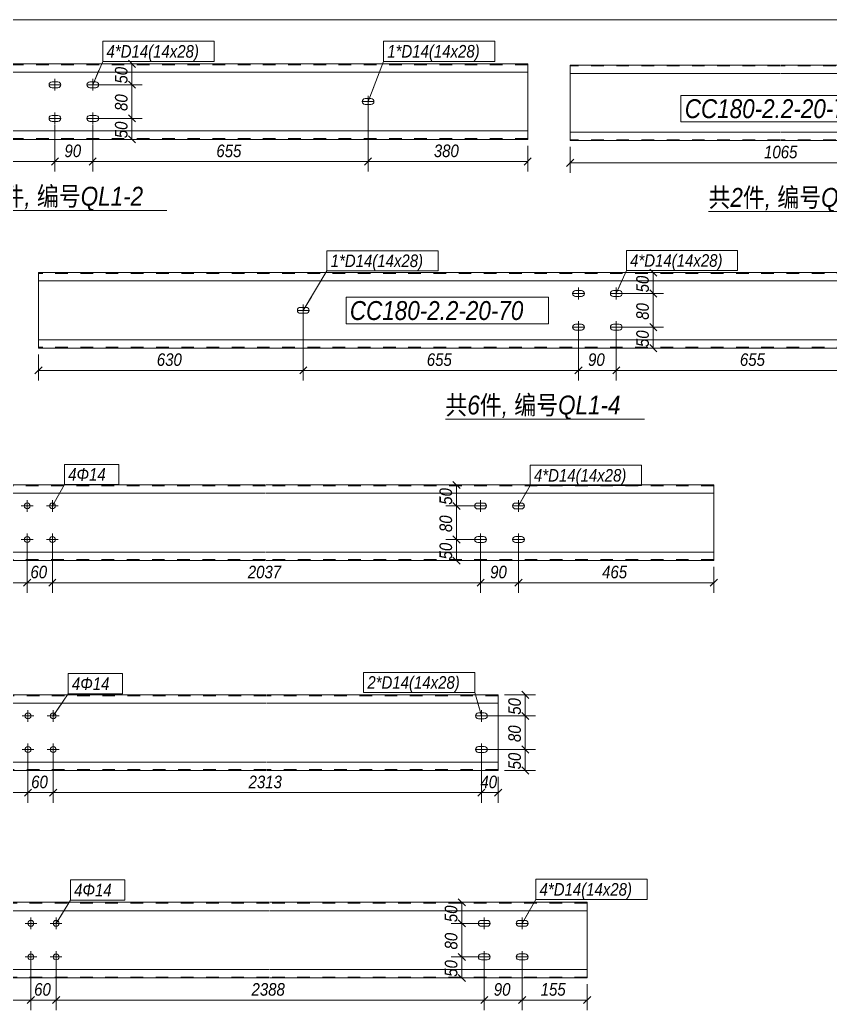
# Model space of a CAD drawing. Header units: millimetres. Extents: x 181 to 4047, y 165 to 2266.
# Drawn here: x 1268.7 to 1397.3, y 783.1 to 940.3 of the extents above; entities that cross this region are included whole.
import ezdxf

# ---------------------------------------------------------------- set-up
doc = ezdxf.new("R2010")
doc.units = ezdxf.units.MM
doc.linetypes.add('XKITLINE00', pattern=[0])
doc.linetypes.add('XKITLINE02', pattern=[4, 2, -2])
for name, color, linetype, lineweight in [('Bolt', 7, 'Continuous', 0), ('BoltMark', 3, 'Continuous', 0), ('DrawingSheet', 5, 'Continuous', 0), ('OtherObjectType', 1, 'Continuous', 0), ('Part', 2, 'Continuous', 0), ('PartMark', 3, 'Continuous', 0), ('Z-DIMENSIONS', 1, 'Continuous', 0)]:
    doc.layers.add(name, color=color, linetype=linetype, lineweight=lineweight)
doc.styles.add('Arial Italic', font='ariali.ttf')

msp = doc.modelspace()

# ---------------------------------------------------------------- linework, layer by layer
at = {"layer": 'Bolt', "color": 3, "linetype": 'XKITLINE00', "lineweight": 0}
for p, q in [((1273.64, 930.4), (1273.49, 930.3)), ((1273.82, 930.44), (1273.64, 930.4)), ((1274.75, 930.44), (1273.82, 930.44)), ((1274.29, 930.91), (1274.29, 929.04)), ((1274.93, 930.4), (1274.75, 930.44)), ((1275.08, 930.3), (1274.93, 930.4)), ((1279.64, 930.4), (1279.49, 930.3)), ((1279.82, 930.44), (1279.64, 930.4)), ((1280.75, 930.44), (1279.82, 930.44)), ((1280.29, 930.91), (1280.29, 929.04)), ((1280.93, 930.4), (1280.75, 930.44)), ((1281.08, 930.3), (1280.93, 930.4)), ((1273.39, 930.15), (1273.35, 929.97)), ((1273.35, 929.97), (1273.35, 929.97)), ((1273.35, 929.97), (1273.39, 929.79)), ((1275.22, 929.97), (1273.35, 929.97)), ((1273.49, 930.3), (1273.39, 930.15)), ((1273.39, 929.79), (1273.49, 929.64)), ((1273.49, 929.64), (1273.64, 929.54)), ((1273.64, 929.54), (1273.82, 929.51)), ((1273.82, 929.51), (1274.75, 929.51)), ((1274.75, 929.51), (1274.93, 929.54)), ((1274.93, 929.54), (1275.08, 929.64)), ((1275.18, 930.15), (1275.08, 930.3)), ((1275.08, 929.64), (1275.18, 929.79)), ((1275.22, 929.97), (1275.18, 930.15)), ((1275.18, 929.79), (1275.22, 929.97)), ((1275.22, 929.97), (1275.22, 929.97)), ((1279.39, 930.15), (1279.35, 929.97)), ((1279.35, 929.97), (1279.35, 929.97)), ((1279.35, 929.97), (1279.39, 929.79)), ((1281.22, 929.97), (1279.35, 929.97)), ((1279.49, 930.3), (1279.39, 930.15)), ((1279.39, 929.79), (1279.49, 929.64)), ((1279.49, 929.64), (1279.64, 929.54)), ((1279.64, 929.54), (1279.82, 929.51)), ((1279.82, 929.51), (1280.75, 929.51)), ((1280.75, 929.51), (1280.93, 929.54)), ((1280.93, 929.54), (1281.08, 929.64)), ((1281.18, 930.15), (1281.08, 930.3)), ((1281.08, 929.64), (1281.18, 929.79)), ((1281.22, 929.97), (1281.18, 930.15)), ((1281.18, 929.79), (1281.22, 929.97)), ((1281.22, 929.97), (1281.22, 929.97)), ((1323.05, 927.48), (1323.02, 927.31)), ((1323.02, 927.31), (1323.02, 927.31)), ((1323.02, 927.31), (1323.05, 927.13)), ((1324.89, 927.31), (1323.02, 927.31)), ((1323.16, 927.64), (1323.05, 927.48)), ((1323.31, 927.74), (1323.16, 927.64)), ((1323.49, 927.77), (1323.31, 927.74)), ((1324.42, 927.77), (1323.49, 927.77)), ((1323.95, 928.24), (1323.95, 926.37)), ((1324.6, 927.74), (1324.42, 927.77)), ((1324.75, 927.64), (1324.6, 927.74)), ((1324.85, 927.48), (1324.75, 927.64)), ((1324.89, 927.31), (1324.85, 927.48)), ((1324.85, 927.13), (1324.89, 927.31)), ((1324.89, 927.31), (1324.89, 927.31)), ((1323.05, 927.13), (1323.16, 926.98)), ((1323.16, 926.98), (1323.31, 926.87)), ((1323.31, 926.87), (1323.49, 926.84)), ((1323.49, 926.84), (1324.42, 926.84)), ((1324.42, 926.84), (1324.6, 926.87)), ((1324.6, 926.87), (1324.75, 926.98)), ((1324.75, 926.98), (1324.85, 927.13)), ((1273.39, 924.82), (1273.35, 924.64)), ((1273.35, 924.64), (1273.35, 924.64)), ((1273.35, 924.64), (1273.39, 924.46)), ((1275.22, 924.64), (1273.35, 924.64)), ((1273.49, 924.97), (1273.39, 924.82)), ((1273.39, 924.46), (1273.49, 924.31)), ((1273.64, 925.07), (1273.49, 924.97)), ((1273.49, 924.31), (1273.64, 924.21)), ((1273.82, 925.11), (1273.64, 925.07)), ((1273.64, 924.21), (1273.82, 924.17)), ((1274.75, 925.11), (1273.82, 925.11)), ((1273.82, 924.17), (1274.75, 924.17)), ((1274.29, 925.57), (1274.29, 923.71)), ((1274.93, 925.07), (1274.75, 925.11)), ((1274.75, 924.17), (1274.93, 924.21)), ((1275.08, 924.97), (1274.93, 925.07)), ((1274.93, 924.21), (1275.08, 924.31)), ((1275.18, 924.82), (1275.08, 924.97)), ((1275.08, 924.31), (1275.18, 924.46)), ((1275.22, 924.64), (1275.18, 924.82)), ((1275.18, 924.46), (1275.22, 924.64)), ((1275.22, 924.64), (1275.22, 924.64)), ((1279.39, 924.82), (1279.35, 924.64)), ((1279.35, 924.64), (1279.35, 924.64)), ((1279.35, 924.64), (1279.39, 924.46)), ((1281.22, 924.64), (1279.35, 924.64)), ((1279.49, 924.97), (1279.39, 924.82)), ((1279.39, 924.46), (1279.49, 924.31)), ((1279.64, 925.07), (1279.49, 924.97)), ((1279.49, 924.31), (1279.64, 924.21)), ((1279.82, 925.11), (1279.64, 925.07)), ((1279.64, 924.21), (1279.82, 924.17)), ((1280.75, 925.11), (1279.82, 925.11)), ((1279.82, 924.17), (1280.75, 924.17)), ((1280.29, 925.57), (1280.29, 923.71)), ((1280.93, 925.07), (1280.75, 925.11)), ((1280.75, 924.17), (1280.93, 924.21)), ((1281.08, 924.97), (1280.93, 925.07)), ((1280.93, 924.21), (1281.08, 924.31)), ((1281.18, 924.82), (1281.08, 924.97)), ((1281.08, 924.31), (1281.18, 924.46)), ((1281.22, 924.64), (1281.18, 924.82)), ((1281.18, 924.46), (1281.22, 924.64)), ((1281.22, 924.64), (1281.22, 924.64)), ((1357.34, 897.78), (1357.34, 895.91)), ((1363.34, 897.78), (1363.34, 895.91)), ((1356.44, 897.02), (1356.41, 896.84)), ((1356.41, 896.84), (1356.41, 896.84)), ((1356.41, 896.84), (1356.44, 896.66)), ((1358.27, 896.84), (1356.41, 896.84)), ((1356.54, 897.17), (1356.44, 897.02)), ((1356.44, 896.66), (1356.54, 896.51)), ((1356.7, 897.27), (1356.54, 897.17)), ((1356.54, 896.51), (1356.7, 896.41)), ((1356.87, 897.31), (1356.7, 897.27)), ((1356.7, 896.41), (1356.87, 896.38)), ((1357.81, 897.31), (1356.87, 897.31)), ((1356.87, 896.38), (1357.81, 896.38)), ((1357.99, 897.27), (1357.81, 897.31)), ((1357.81, 896.38), (1357.99, 896.41)), ((1358.14, 897.17), (1357.99, 897.27)), ((1357.99, 896.41), (1358.14, 896.51)), ((1358.24, 897.02), (1358.14, 897.17)), ((1358.14, 896.51), (1358.24, 896.66)), ((1358.27, 896.84), (1358.24, 897.02)), ((1358.24, 896.66), (1358.27, 896.84)), ((1358.27, 896.84), (1358.27, 896.84)), ((1362.44, 897.02), (1362.41, 896.84)), ((1362.41, 896.84), (1362.41, 896.84)), ((1362.41, 896.84), (1362.44, 896.66)), ((1364.27, 896.84), (1362.41, 896.84)), ((1362.54, 897.17), (1362.44, 897.02)), ((1362.44, 896.66), (1362.54, 896.51)), ((1362.7, 897.27), (1362.54, 897.17)), ((1362.54, 896.51), (1362.7, 896.41)), ((1362.87, 897.31), (1362.7, 897.27)), ((1362.7, 896.41), (1362.87, 896.38)), ((1363.81, 897.31), (1362.87, 897.31)), ((1362.87, 896.38), (1363.81, 896.38)), ((1363.99, 897.27), (1363.81, 897.31)), ((1363.81, 896.38), (1363.99, 896.41)), ((1364.14, 897.17), (1363.99, 897.27)), ((1363.99, 896.41), (1364.14, 896.51)), ((1364.24, 897.02), (1364.14, 897.17)), ((1364.14, 896.51), (1364.24, 896.66)), ((1364.27, 896.84), (1364.24, 897.02)), ((1364.24, 896.66), (1364.27, 896.84)), ((1364.27, 896.84), (1364.27, 896.84)), ((1312.78, 894.35), (1312.74, 894.18)), ((1312.88, 894.51), (1312.78, 894.35)), ((1313.03, 894.61), (1312.88, 894.51)), ((1313.21, 894.64), (1313.03, 894.61)), ((1314.14, 894.64), (1313.21, 894.64)), ((1313.67, 895.11), (1313.67, 893.24)), ((1314.32, 894.61), (1314.14, 894.64)), ((1314.47, 894.51), (1314.32, 894.61)), ((1314.57, 894.35), (1314.47, 894.51)), ((1314.61, 894.18), (1314.57, 894.35)), ((1312.74, 894.18), (1312.74, 894.18)), ((1312.74, 894.18), (1312.78, 894)), ((1314.61, 894.18), (1312.74, 894.18)), ((1312.78, 894), (1312.88, 893.85)), ((1312.88, 893.85), (1313.03, 893.74)), ((1313.03, 893.74), (1313.21, 893.71)), ((1313.21, 893.71), (1314.14, 893.71)), ((1314.14, 893.71), (1314.32, 893.74)), ((1314.32, 893.74), (1314.47, 893.85)), ((1314.47, 893.85), (1314.57, 894)), ((1314.57, 894), (1314.61, 894.18)), ((1314.61, 894.18), (1314.61, 894.18)), ((1356.44, 891.69), (1356.41, 891.51)), ((1356.41, 891.51), (1356.41, 891.51)), ((1356.41, 891.51), (1356.44, 891.33)), ((1358.27, 891.51), (1356.41, 891.51)), ((1356.54, 891.84), (1356.44, 891.69)), ((1356.44, 891.33), (1356.54, 891.18)), ((1356.7, 891.94), (1356.54, 891.84)), ((1356.54, 891.18), (1356.7, 891.08)), ((1356.87, 891.98), (1356.7, 891.94)), ((1356.7, 891.08), (1356.87, 891.04)), ((1357.81, 891.98), (1356.87, 891.98)), ((1357.34, 892.44), (1357.34, 890.58)), ((1357.99, 891.94), (1357.81, 891.98)), ((1357.81, 891.04), (1357.99, 891.08)), ((1358.14, 891.84), (1357.99, 891.94)), ((1357.99, 891.08), (1358.14, 891.18)), ((1358.24, 891.69), (1358.14, 891.84)), ((1358.14, 891.18), (1358.24, 891.33)), ((1358.27, 891.51), (1358.24, 891.69)), ((1358.24, 891.33), (1358.27, 891.51)), ((1358.27, 891.51), (1358.27, 891.51)), ((1362.44, 891.69), (1362.41, 891.51)), ((1362.41, 891.51), (1362.41, 891.51)), ((1362.41, 891.51), (1362.44, 891.33)), ((1364.27, 891.51), (1362.41, 891.51)), ((1362.54, 891.84), (1362.44, 891.69)), ((1362.44, 891.33), (1362.54, 891.18)), ((1362.7, 891.94), (1362.54, 891.84)), ((1362.54, 891.18), (1362.7, 891.08)), ((1362.87, 891.98), (1362.7, 891.94)), ((1362.7, 891.08), (1362.87, 891.04)), ((1363.81, 891.98), (1362.87, 891.98)), ((1363.34, 892.44), (1363.34, 890.58)), ((1363.99, 891.94), (1363.81, 891.98)), ((1363.81, 891.04), (1363.99, 891.08)), ((1364.14, 891.84), (1363.99, 891.94)), ((1363.99, 891.08), (1364.14, 891.18)), ((1364.24, 891.69), (1364.14, 891.84)), ((1364.14, 891.18), (1364.24, 891.33)), ((1364.27, 891.51), (1364.24, 891.69)), ((1364.24, 891.33), (1364.27, 891.51)), ((1364.27, 891.51), (1364.27, 891.51)), ((1356.87, 891.04), (1357.81, 891.04)), ((1362.87, 891.04), (1363.81, 891.04)), ((1268.95, 863.15), (1270.82, 863.15)), ((1269.89, 862.21), (1269.89, 864.08)), ((1272.95, 863.15), (1274.82, 863.15)), ((1273.89, 862.21), (1273.89, 864.08)), ((1340.91, 863.32), (1340.88, 863.15)), ((1340.88, 863.15), (1340.88, 863.15)), ((1340.88, 863.15), (1340.91, 862.97)), ((1340.88, 863.15), (1342.75, 863.15)), ((1341.02, 863.48), (1340.91, 863.32)), ((1340.91, 862.97), (1341.02, 862.82)), ((1341.17, 863.58), (1341.02, 863.48)), ((1341.02, 862.82), (1341.17, 862.71)), ((1341.35, 863.61), (1341.17, 863.58)), ((1342.28, 863.61), (1341.35, 863.61)), ((1341.81, 862.21), (1341.81, 864.08)), ((1342.46, 863.58), (1342.28, 863.61)), ((1342.61, 863.48), (1342.46, 863.58)), ((1342.46, 862.71), (1342.61, 862.82)), ((1342.71, 863.32), (1342.61, 863.48)), ((1342.61, 862.82), (1342.71, 862.97)), ((1342.75, 863.15), (1342.71, 863.32)), ((1342.71, 862.97), (1342.75, 863.15)), ((1342.75, 863.15), (1342.75, 863.15)), ((1346.91, 863.32), (1346.88, 863.15)), ((1346.88, 863.15), (1346.88, 863.15)), ((1346.88, 863.15), (1346.91, 862.97)), ((1346.88, 863.15), (1348.75, 863.15)), ((1347.02, 863.48), (1346.91, 863.32)), ((1346.91, 862.97), (1347.02, 862.82)), ((1347.17, 863.58), (1347.02, 863.48)), ((1347.02, 862.82), (1347.17, 862.71)), ((1347.35, 863.61), (1347.17, 863.58)), ((1348.28, 863.61), (1347.35, 863.61)), ((1347.81, 862.21), (1347.81, 864.08)), ((1348.46, 863.58), (1348.28, 863.61)), ((1348.61, 863.48), (1348.46, 863.58)), ((1348.46, 862.71), (1348.61, 862.82)), ((1348.71, 863.32), (1348.61, 863.48)), ((1348.61, 862.82), (1348.71, 862.97)), ((1348.75, 863.15), (1348.71, 863.32)), ((1348.71, 862.97), (1348.75, 863.15)), ((1348.75, 863.15), (1348.75, 863.15)), ((1341.17, 862.71), (1341.35, 862.68)), ((1341.35, 862.68), (1342.28, 862.68)), ((1342.28, 862.68), (1342.46, 862.71)), ((1347.17, 862.71), (1347.35, 862.68)), ((1347.35, 862.68), (1348.28, 862.68)), ((1348.28, 862.68), (1348.46, 862.71)), ((1269.89, 856.88), (1269.89, 858.75)), ((1273.89, 856.88), (1273.89, 858.75)), ((1341.02, 858.14), (1340.91, 857.99)), ((1341.17, 858.24), (1341.02, 858.14)), ((1341.35, 858.28), (1341.17, 858.24)), ((1342.28, 858.28), (1341.35, 858.28)), ((1341.81, 856.88), (1341.81, 858.75)), ((1342.46, 858.24), (1342.28, 858.28)), ((1342.61, 858.14), (1342.46, 858.24)), ((1342.71, 857.99), (1342.61, 858.14)), ((1347.02, 858.14), (1346.91, 857.99)), ((1347.17, 858.24), (1347.02, 858.14)), ((1347.35, 858.28), (1347.17, 858.24)), ((1348.28, 858.28), (1347.35, 858.28)), ((1347.81, 856.88), (1347.81, 858.75)), ((1348.46, 858.24), (1348.28, 858.28)), ((1348.61, 858.14), (1348.46, 858.24)), ((1348.71, 857.99), (1348.61, 858.14)), ((1268.95, 857.81), (1270.82, 857.81)), ((1272.95, 857.81), (1274.82, 857.81)), ((1340.91, 857.99), (1340.88, 857.81)), ((1340.88, 857.81), (1340.88, 857.81)), ((1340.88, 857.81), (1340.91, 857.63)), ((1340.88, 857.81), (1342.75, 857.81)), ((1340.91, 857.63), (1341.02, 857.48)), ((1341.02, 857.48), (1341.17, 857.38)), ((1341.17, 857.38), (1341.35, 857.35)), ((1341.35, 857.35), (1342.28, 857.35)), ((1342.28, 857.35), (1342.46, 857.38)), ((1342.46, 857.38), (1342.61, 857.48)), ((1342.61, 857.48), (1342.71, 857.63)), ((1342.75, 857.81), (1342.71, 857.99)), ((1342.71, 857.63), (1342.75, 857.81)), ((1342.75, 857.81), (1342.75, 857.81)), ((1346.91, 857.99), (1346.88, 857.81)), ((1346.88, 857.81), (1346.88, 857.81)), ((1346.88, 857.81), (1346.91, 857.63)), ((1346.88, 857.81), (1348.75, 857.81)), ((1346.91, 857.63), (1347.02, 857.48)), ((1347.02, 857.48), (1347.17, 857.38)), ((1347.17, 857.38), (1347.35, 857.35)), ((1347.35, 857.35), (1348.28, 857.35)), ((1348.28, 857.35), (1348.46, 857.38)), ((1348.46, 857.38), (1348.61, 857.48)), ((1348.61, 857.48), (1348.71, 857.63)), ((1348.75, 857.81), (1348.71, 857.99)), ((1348.71, 857.63), (1348.75, 857.81)), ((1348.75, 857.81), (1348.75, 857.81)), ((1270.94, 829.83), (1269.07, 829.83)), ((1270.01, 828.89), (1270.01, 830.76)), ((1274.94, 829.83), (1273.07, 829.83)), ((1274.01, 828.89), (1274.01, 830.76)), ((1341.03, 830.01), (1341, 829.83)), ((1341, 829.83), (1341, 829.83)), ((1341, 829.83), (1341.03, 829.65)), ((1342.87, 829.83), (1341, 829.83)), ((1341.14, 830.16), (1341.03, 830.01)), ((1341.29, 830.26), (1341.14, 830.16)), ((1341.47, 830.29), (1341.29, 830.26)), ((1342.4, 830.29), (1341.47, 830.29)), ((1341.93, 830.76), (1341.93, 828.89)), ((1342.58, 830.26), (1342.4, 830.29)), ((1342.73, 830.16), (1342.58, 830.26)), ((1342.83, 830.01), (1342.73, 830.16)), ((1342.87, 829.83), (1342.83, 830.01)), ((1342.83, 829.65), (1342.87, 829.83)), ((1342.87, 829.83), (1342.87, 829.83)), ((1341.03, 829.65), (1341.14, 829.5)), ((1341.14, 829.5), (1341.29, 829.4)), ((1341.29, 829.4), (1341.47, 829.36)), ((1341.47, 829.36), (1342.4, 829.36)), ((1342.4, 829.36), (1342.58, 829.4)), ((1342.58, 829.4), (1342.73, 829.5)), ((1342.73, 829.5), (1342.83, 829.65)), ((1270.01, 823.56), (1270.01, 825.43)), ((1274.01, 823.56), (1274.01, 825.43)), ((1341.93, 825.43), (1341.93, 823.56)), ((1270.94, 824.49), (1269.07, 824.49)), ((1274.94, 824.49), (1273.07, 824.49)), ((1341.03, 824.67), (1341, 824.49)), ((1341, 824.49), (1341, 824.49)), ((1341, 824.49), (1341.03, 824.32)), ((1342.87, 824.49), (1341, 824.49)), ((1341.14, 824.82), (1341.03, 824.67)), ((1341.03, 824.32), (1341.14, 824.16)), ((1341.29, 824.93), (1341.14, 824.82)), ((1341.14, 824.16), (1341.29, 824.06)), ((1341.47, 824.96), (1341.29, 824.93)), ((1341.29, 824.06), (1341.47, 824.03)), ((1342.4, 824.96), (1341.47, 824.96)), ((1341.47, 824.03), (1342.4, 824.03)), ((1342.58, 824.93), (1342.4, 824.96)), ((1342.4, 824.03), (1342.58, 824.06)), ((1342.73, 824.82), (1342.58, 824.93)), ((1342.58, 824.06), (1342.73, 824.16)), ((1342.83, 824.67), (1342.73, 824.82)), ((1342.73, 824.16), (1342.83, 824.32)), ((1342.87, 824.49), (1342.83, 824.67)), ((1342.83, 824.32), (1342.87, 824.49)), ((1342.87, 824.49), (1342.87, 824.49)), ((1269.54, 796.91), (1271.4, 796.91)), ((1270.47, 795.98), (1270.47, 797.85)), ((1273.54, 796.91), (1275.4, 796.91)), ((1274.47, 795.98), (1274.47, 797.85)), ((1341.5, 797.09), (1341.46, 796.91)), ((1341.46, 796.91), (1341.46, 796.91)), ((1341.46, 796.91), (1341.5, 796.73)), ((1341.46, 796.91), (1343.33, 796.91)), ((1341.6, 797.24), (1341.5, 797.09)), ((1341.75, 797.34), (1341.6, 797.24)), ((1341.93, 797.38), (1341.75, 797.34)), ((1342.86, 797.38), (1341.93, 797.38)), ((1342.4, 795.98), (1342.4, 797.85)), ((1343.04, 797.34), (1342.86, 797.38)), ((1343.19, 797.24), (1343.04, 797.34)), ((1343.29, 797.09), (1343.19, 797.24)), ((1343.33, 796.91), (1343.29, 797.09)), ((1343.29, 796.73), (1343.33, 796.91)), ((1343.33, 796.91), (1343.33, 796.91)), ((1347.5, 797.09), (1347.46, 796.91)), ((1347.46, 796.91), (1347.46, 796.91)), ((1347.46, 796.91), (1347.5, 796.73)), ((1347.46, 796.91), (1349.33, 796.91)), ((1347.6, 797.24), (1347.5, 797.09)), ((1347.75, 797.34), (1347.6, 797.24)), ((1347.93, 797.38), (1347.75, 797.34)), ((1348.86, 797.38), (1347.93, 797.38)), ((1348.4, 795.98), (1348.4, 797.85)), ((1349.04, 797.34), (1348.86, 797.38)), ((1349.19, 797.24), (1349.04, 797.34)), ((1349.29, 797.09), (1349.19, 797.24)), ((1349.33, 796.91), (1349.29, 797.09)), ((1349.29, 796.73), (1349.33, 796.91)), ((1349.33, 796.91), (1349.33, 796.91)), ((1341.5, 796.73), (1341.6, 796.58)), ((1341.6, 796.58), (1341.75, 796.48)), ((1341.75, 796.48), (1341.93, 796.45)), ((1341.93, 796.45), (1342.86, 796.45)), ((1342.86, 796.45), (1343.04, 796.48)), ((1343.04, 796.48), (1343.19, 796.58)), ((1343.19, 796.58), (1343.29, 796.73)), ((1347.5, 796.73), (1347.6, 796.58)), ((1347.6, 796.58), (1347.75, 796.48)), ((1347.75, 796.48), (1347.93, 796.45)), ((1347.93, 796.45), (1348.86, 796.45)), ((1348.86, 796.45), (1349.04, 796.48)), ((1349.04, 796.48), (1349.19, 796.58)), ((1349.19, 796.58), (1349.29, 796.73)), ((1270.47, 790.65), (1270.47, 792.51)), ((1274.47, 790.65), (1274.47, 792.51)), ((1341.93, 792.05), (1341.75, 792.01)), ((1342.86, 792.05), (1341.93, 792.05)), ((1342.4, 790.65), (1342.4, 792.51)), ((1343.04, 792.01), (1342.86, 792.05)), ((1347.93, 792.05), (1347.75, 792.01)), ((1348.86, 792.05), (1347.93, 792.05)), ((1348.4, 790.65), (1348.4, 792.51)), ((1349.04, 792.01), (1348.86, 792.05)), ((1269.54, 791.58), (1271.4, 791.58)), ((1273.54, 791.58), (1275.4, 791.58)), ((1341.5, 791.76), (1341.46, 791.58)), ((1341.46, 791.58), (1341.46, 791.58)), ((1341.46, 791.58), (1341.5, 791.4)), ((1341.46, 791.58), (1343.33, 791.58)), ((1341.6, 791.91), (1341.5, 791.76)), ((1341.5, 791.4), (1341.6, 791.25)), ((1341.75, 792.01), (1341.6, 791.91)), ((1341.6, 791.25), (1341.75, 791.15)), ((1341.75, 791.15), (1341.93, 791.11)), ((1341.93, 791.11), (1342.86, 791.11)), ((1342.86, 791.11), (1343.04, 791.15)), ((1343.19, 791.91), (1343.04, 792.01)), ((1343.04, 791.15), (1343.19, 791.25)), ((1343.29, 791.76), (1343.19, 791.91)), ((1343.19, 791.25), (1343.29, 791.4)), ((1343.33, 791.58), (1343.29, 791.76)), ((1343.29, 791.4), (1343.33, 791.58)), ((1343.33, 791.58), (1343.33, 791.58)), ((1347.5, 791.76), (1347.46, 791.58)), ((1347.46, 791.58), (1347.46, 791.58)), ((1347.46, 791.58), (1347.5, 791.4)), ((1347.46, 791.58), (1349.33, 791.58)), ((1347.6, 791.91), (1347.5, 791.76)), ((1347.5, 791.4), (1347.6, 791.25)), ((1347.75, 792.01), (1347.6, 791.91)), ((1347.6, 791.25), (1347.75, 791.15)), ((1347.75, 791.15), (1347.93, 791.11)), ((1347.93, 791.11), (1348.86, 791.11)), ((1348.86, 791.11), (1349.04, 791.15)), ((1349.19, 791.91), (1349.04, 792.01)), ((1349.04, 791.15), (1349.19, 791.25)), ((1349.29, 791.76), (1349.19, 791.91)), ((1349.19, 791.25), (1349.29, 791.4)), ((1349.33, 791.58), (1349.29, 791.76)), ((1349.29, 791.4), (1349.33, 791.58)), ((1349.33, 791.58), (1349.33, 791.58))]:
    msp.add_line(p, q, dxfattribs=at)
for centre in [(1269.89, 863.15), (1273.89, 863.15), (1269.89, 857.81), (1273.89, 857.81), (1270.01, 829.83), (1274.01, 829.83), (1270.01, 824.49), (1274.01, 824.49), (1270.47, 796.91), (1274.47, 796.91), (1270.47, 791.58), (1274.47, 791.58)]:
    msp.add_circle(centre, 0.467, dxfattribs=at)
at = {"layer": 'BoltMark', "color": 3, "linetype": 'XKITLINE00', "lineweight": 0}
for p, q in [((1281.87, 936.87), (1299.53, 936.87)), ((1281.87, 933.67), (1281.87, 936.87)), ((1299.53, 933.67), (1299.53, 936.87)), ((1326.41, 936.89), (1344.07, 936.89)), ((1326.41, 933.69), (1326.41, 936.89)), ((1344.07, 933.69), (1344.07, 936.89)), ((1280.29, 929.97), (1281.87, 933.67)), ((1281.87, 933.67), (1299.53, 933.67)), ((1323.95, 927.31), (1326.41, 933.69)), ((1326.41, 933.69), (1344.07, 933.69)), ((1281.27, 932.27), (1280.29, 929.97)), ((1324.85, 929.64), (1323.95, 927.31)), ((1317.43, 903.64), (1335.09, 903.64)), ((1317.43, 900.44), (1317.43, 903.64)), ((1335.09, 900.44), (1335.09, 903.64)), ((1364.93, 903.69), (1382.58, 903.69)), ((1364.93, 900.49), (1364.93, 903.69)), ((1382.58, 900.49), (1382.58, 903.69)), ((1363.34, 896.84), (1364.93, 900.49)), ((1364.93, 900.49), (1382.58, 900.49)), ((1313.67, 894.18), (1317.43, 900.44)), ((1317.43, 900.44), (1335.09, 900.44)), ((1364.34, 899.13), (1363.34, 896.84)), ((1314.96, 896.32), (1313.67, 894.18)), ((1275.79, 869.74), (1284.41, 869.74)), ((1275.79, 866.54), (1275.79, 869.74)), ((1284.41, 866.54), (1284.41, 869.74)), ((1349.68, 869.6), (1367.34, 869.6)), ((1349.68, 866.4), (1349.68, 869.6)), ((1367.34, 866.4), (1367.34, 869.6)), ((1273.89, 863.15), (1275.79, 866.54)), ((1275.79, 866.54), (1284.41, 866.54)), ((1347.81, 863.15), (1349.68, 866.4)), ((1349.68, 866.4), (1367.34, 866.4)), ((1275.11, 865.33), (1273.89, 863.15)), ((1349.06, 865.31), (1347.81, 863.15)), ((1276.38, 836.53), (1285, 836.53)), ((1276.38, 833.33), (1276.38, 836.53)), ((1285, 833.33), (1285, 836.53)), ((1323.25, 836.73), (1340.9, 836.73)), ((1323.25, 833.53), (1323.25, 836.73)), ((1340.9, 833.53), (1340.9, 836.73)), ((1274.01, 829.83), (1276.38, 833.33)), ((1276.38, 833.33), (1285, 833.33)), ((1323.25, 833.53), (1340.9, 833.53)), ((1341.93, 829.83), (1340.9, 833.53)), ((1275.41, 831.9), (1274.01, 829.83)), ((1341.26, 832.24), (1341.93, 829.83)), ((1276.73, 803.79), (1285.35, 803.79)), ((1276.73, 800.59), (1276.73, 803.79)), ((1285.35, 800.59), (1285.35, 803.79)), ((1350.57, 803.9), (1368.22, 803.9)), ((1350.57, 800.7), (1350.57, 803.9)), ((1368.22, 800.7), (1368.22, 803.9)), ((1274.47, 796.91), (1276.73, 800.59)), ((1276.73, 800.59), (1285.35, 800.59)), ((1348.4, 796.91), (1350.57, 800.7)), ((1350.57, 800.7), (1368.22, 800.7)), ((1275.78, 799.04), (1274.47, 796.91)), ((1349.64, 799.08), (1348.4, 796.91))]:
    msp.add_line(p, q, dxfattribs=at)
at = {"layer": 'DrawingSheet', "color": 5, "linetype": 'XKITLINE00', "lineweight": 0}
msp.add_line((1545.09, 940.28), (1119.35, 940.28), dxfattribs=at)
at = {"layer": 'OtherObjectType', "color": 6, "linetype": 'XKITLINE00', "lineweight": 0}
for p, q in [((1260.5, 910.04), (1292.06, 910.04)), ((1377.96, 909.85), (1409.53, 909.85)), ((1336.23, 876.91), (1367.79, 876.91))]:
    msp.add_line(p, q, dxfattribs=at)
at = {"layer": 'Part', "color": 2, "linetype": 'XKITLINE00', "lineweight": 0}
for p, q in [((1349.29, 933.31), (1203.28, 933.31)), ((1349.29, 931.97), (1203.28, 931.97)), ((1349.29, 921.31), (1349.29, 933.31)), ((1356.01, 921.11), (1356.01, 933.11)), ((1389.35, 933.11), (1356.01, 933.11)), ((1426.14, 933.11), (1389.45, 933.11)), ((1389.35, 931.78), (1356.01, 931.78)), ((1426.14, 931.78), (1389.45, 931.78)), ((1349.29, 922.64), (1203.28, 922.64)), ((1203.28, 921.31), (1349.29, 921.31)), ((1389.35, 922.45), (1356.01, 922.45)), ((1356.01, 921.11), (1389.35, 921.11)), ((1426.14, 922.45), (1389.45, 922.45)), ((1389.45, 921.11), (1426.14, 921.11)), ((1271.67, 900.18), (1271.67, 888.18)), ((1432.34, 900.18), (1271.67, 900.18)), ((1432.34, 898.84), (1271.67, 898.84)), ((1432.34, 889.51), (1271.67, 889.51)), ((1271.67, 888.18), (1432.34, 888.18)), ((1307.69, 866.48), (1236.09, 866.48)), ((1378.81, 866.48), (1307.79, 866.48)), ((1378.81, 854.48), (1378.81, 866.48)), ((1307.69, 865.15), (1236.09, 865.15)), ((1378.81, 865.15), (1307.79, 865.15)), ((1307.69, 855.81), (1236.09, 855.81)), ((1378.81, 855.81), (1307.79, 855.81)), ((1236.09, 854.48), (1307.69, 854.48)), ((1307.79, 854.48), (1378.81, 854.48)), ((1307.81, 833.16), (1236.21, 833.16)), ((1344.6, 833.16), (1307.91, 833.16)), ((1344.6, 821.16), (1344.6, 833.16)), ((1307.81, 831.83), (1236.21, 831.83)), ((1344.6, 831.83), (1307.91, 831.83)), ((1307.81, 822.49), (1236.21, 822.49)), ((1344.6, 822.49), (1307.91, 822.49)), ((1236.21, 821.16), (1307.81, 821.16)), ((1307.91, 821.16), (1344.6, 821.16)), ((1308.27, 800.25), (1236.67, 800.25)), ((1358.73, 800.25), (1308.37, 800.25)), ((1358.73, 788.25), (1358.73, 800.25)), ((1308.27, 798.91), (1236.67, 798.91)), ((1358.73, 798.91), (1308.37, 798.91)), ((1308.27, 789.58), (1236.67, 789.58)), ((1358.73, 789.58), (1308.37, 789.58)), ((1236.67, 788.25), (1308.27, 788.25)), ((1308.37, 788.25), (1358.73, 788.25))]:
    msp.add_line(p, q, dxfattribs=at)
at = {"layer": 'Part', "color": 7, "linetype": 'XKITLINE02', "lineweight": 0}
for p, q in [((1349.29, 933.16), (1203.28, 933.16)), ((1389.35, 932.97), (1356.01, 932.97)), ((1426.14, 932.97), (1389.45, 932.97)), ((1349.29, 921.45), (1203.28, 921.45)), ((1389.35, 921.26), (1356.01, 921.26)), ((1426.14, 921.26), (1389.45, 921.26)), ((1432.34, 900.03), (1271.67, 900.03)), ((1432.34, 888.32), (1271.67, 888.32)), ((1307.69, 866.33), (1236.09, 866.33)), ((1378.81, 866.33), (1307.79, 866.33)), ((1307.69, 854.63), (1236.09, 854.63)), ((1378.81, 854.63), (1307.79, 854.63)), ((1307.81, 833.01), (1236.21, 833.01)), ((1344.6, 833.01), (1307.91, 833.01)), ((1307.81, 821.31), (1236.21, 821.31)), ((1344.6, 821.31), (1307.91, 821.31)), ((1308.27, 800.1), (1236.67, 800.1)), ((1358.73, 800.1), (1308.37, 800.1)), ((1308.27, 788.39), (1236.67, 788.39)), ((1358.73, 788.39), (1308.37, 788.39))]:
    msp.add_line(p, q, dxfattribs=at)
at = {"layer": 'PartMark', "color": 1, "linetype": 'XKITLINE00', "lineweight": 0}
for p, q in [((1373.6, 928.28), (1405.7, 928.28)), ((1373.6, 924.08), (1373.6, 928.28)), ((1373.6, 924.08), (1405.7, 924.08)), ((1320.47, 896.25), (1352.58, 896.25)), ((1320.47, 892.05), (1320.47, 896.25)), ((1352.58, 892.05), (1352.58, 896.25)), ((1320.47, 892.05), (1352.58, 892.05))]:
    msp.add_line(p, q, dxfattribs=at)
at = {"layer": 'Z-DIMENSIONS', "color": 4, "linetype": 'XKITLINE00', "lineweight": 0}
for p, q in [((1285.93, 933.87), (1287.06, 932.74)), ((1281.29, 933.31), (1288.1, 933.31)), ((1286.5, 929.97), (1286.5, 933.31)), ((1285.93, 930.54), (1287.06, 929.41)), ((1285.93, 930.54), (1287.06, 929.41)), ((1281.29, 929.97), (1288.1, 929.97)), ((1281.29, 929.97), (1288.1, 929.97)), ((1286.5, 924.64), (1286.5, 929.97)), ((1323.95, 926.31), (1323.95, 916.19)), ((1323.95, 926.31), (1323.95, 916.19)), ((1281.29, 924.64), (1288.1, 924.64)), ((1281.29, 924.64), (1288.1, 924.64)), ((1285.93, 925.2), (1287.06, 924.07)), ((1285.93, 925.2), (1287.06, 924.07)), ((1286.5, 921.31), (1286.5, 924.64)), ((1274.29, 923.64), (1274.29, 916.19)), ((1274.29, 923.64), (1274.29, 916.19)), ((1280.29, 923.64), (1280.29, 916.19)), ((1280.29, 923.64), (1280.29, 916.19)), ((1281.29, 921.31), (1288.1, 921.31)), ((1285.93, 921.87), (1287.06, 920.74)), ((1349.29, 920.31), (1349.29, 916.19)), ((1356.01, 920.11), (1356.01, 916)), ((1230.62, 917.79), (1274.29, 917.79)), ((1274.85, 918.36), (1273.72, 917.22)), ((1274.85, 918.36), (1273.72, 917.22)), ((1274.29, 917.79), (1280.29, 917.79)), ((1280.85, 918.36), (1279.72, 917.22)), ((1280.85, 918.36), (1279.72, 917.22)), ((1280.29, 917.79), (1323.95, 917.79)), ((1324.52, 918.36), (1323.39, 917.22)), ((1324.52, 918.36), (1323.39, 917.22)), ((1323.95, 917.79), (1349.29, 917.79)), ((1349.85, 918.36), (1348.72, 917.22)), ((1356.58, 918.16), (1355.45, 917.03)), ((1356.01, 917.6), (1423.47, 917.6)), ((1368.64, 900.74), (1369.77, 899.61)), ((1364.34, 900.18), (1370.8, 900.18)), ((1369.2, 896.84), (1369.2, 900.18)), ((1368.64, 897.41), (1369.77, 896.28)), ((1368.64, 897.41), (1369.77, 896.28)), ((1364.34, 896.84), (1370.8, 896.84)), ((1364.34, 896.84), (1370.8, 896.84)), ((1369.2, 891.51), (1369.2, 896.84)), ((1313.67, 893.18), (1313.67, 883.06)), ((1313.67, 893.18), (1313.67, 883.06)), ((1364.34, 891.51), (1370.8, 891.51)), ((1364.34, 891.51), (1370.8, 891.51)), ((1368.64, 892.07), (1369.77, 890.94)), ((1368.64, 892.07), (1369.77, 890.94)), ((1369.2, 888.18), (1369.2, 891.51)), ((1357.34, 890.51), (1357.34, 883.06)), ((1357.34, 890.51), (1357.34, 883.06)), ((1363.34, 890.51), (1363.34, 883.06)), ((1363.34, 890.51), (1363.34, 883.06)), ((1364.34, 888.18), (1370.8, 888.18)), ((1368.64, 888.74), (1369.77, 887.61)), ((1271.67, 887.18), (1271.67, 883.06)), ((1272.24, 885.23), (1271.11, 884.09)), ((1314.24, 885.23), (1313.11, 884.09)), ((1314.24, 885.23), (1313.11, 884.09)), ((1357.91, 885.23), (1356.78, 884.09)), ((1357.91, 885.23), (1356.78, 884.09)), ((1363.91, 885.23), (1362.78, 884.09)), ((1363.91, 885.23), (1362.78, 884.09)), ((1271.67, 884.66), (1313.67, 884.66)), ((1313.67, 884.66), (1357.34, 884.66)), ((1357.34, 884.66), (1363.34, 884.66)), ((1363.34, 884.66), (1407.01, 884.66)), ((1340.81, 866.48), (1336.29, 866.48)), ((1337.43, 867.04), (1338.56, 865.91)), ((1337.99, 863.15), (1337.99, 866.48)), ((1340.81, 863.15), (1336.29, 863.15)), ((1340.81, 863.15), (1336.29, 863.15)), ((1337.43, 863.71), (1338.56, 862.58)), ((1337.43, 863.71), (1338.56, 862.58)), ((1337.99, 857.81), (1337.99, 863.15)), ((1337.43, 858.38), (1338.56, 857.25)), ((1337.43, 858.38), (1338.56, 857.25)), ((1269.89, 856.81), (1269.89, 849.36)), ((1269.89, 856.81), (1269.89, 849.36)), ((1273.89, 856.81), (1273.89, 849.36)), ((1273.89, 856.81), (1273.89, 849.36)), ((1340.81, 857.81), (1336.29, 857.81)), ((1340.81, 857.81), (1336.29, 857.81)), ((1337.99, 854.48), (1337.99, 857.81)), ((1341.81, 856.81), (1341.81, 849.36)), ((1341.81, 856.81), (1341.81, 849.36)), ((1347.81, 856.81), (1347.81, 849.36)), ((1347.81, 856.81), (1347.81, 849.36)), ((1337.43, 855.04), (1338.56, 853.91)), ((1340.81, 854.48), (1336.29, 854.48)), ((1378.81, 853.48), (1378.81, 849.36)), ((1202.19, 850.96), (1269.89, 850.96)), ((1270.45, 851.53), (1269.32, 850.4)), ((1270.45, 851.53), (1269.32, 850.4)), ((1269.89, 850.96), (1273.89, 850.96)), ((1274.45, 851.53), (1273.32, 850.4)), ((1274.45, 851.53), (1273.32, 850.4)), ((1273.89, 850.96), (1341.81, 850.96)), ((1342.38, 851.53), (1341.25, 850.4)), ((1342.38, 851.53), (1341.25, 850.4)), ((1341.81, 850.96), (1347.81, 850.96)), ((1348.38, 851.53), (1347.25, 850.4)), ((1348.38, 851.53), (1347.25, 850.4)), ((1347.81, 850.96), (1378.81, 850.96)), ((1379.38, 851.53), (1378.25, 850.4)), ((1345.6, 833.16), (1350.5, 833.16)), ((1348.33, 833.73), (1349.46, 832.6)), ((1348.9, 829.83), (1348.9, 833.16)), ((1342.93, 829.83), (1350.5, 829.83)), ((1342.93, 829.83), (1350.5, 829.83)), ((1348.33, 830.39), (1349.46, 829.26)), ((1348.33, 830.39), (1349.46, 829.26)), ((1348.9, 824.49), (1348.9, 829.83)), ((1348.33, 825.06), (1349.46, 823.93)), ((1348.33, 825.06), (1349.46, 823.93)), ((1270.01, 823.49), (1270.01, 816.05)), ((1270.01, 823.49), (1270.01, 816.05)), ((1274.01, 823.49), (1274.01, 816.05)), ((1274.01, 823.49), (1274.01, 816.05)), ((1341.93, 823.49), (1341.93, 816.05)), ((1341.93, 823.49), (1341.93, 816.05)), ((1342.93, 824.49), (1350.5, 824.49)), ((1342.93, 824.49), (1350.5, 824.49)), ((1348.9, 821.16), (1348.9, 824.49)), ((1345.6, 821.16), (1350.5, 821.16)), ((1348.33, 821.73), (1349.46, 820.6)), ((1344.6, 820.16), (1344.6, 816.05)), ((1202.31, 817.65), (1270.01, 817.65)), ((1270.57, 818.21), (1269.44, 817.08)), ((1270.57, 818.21), (1269.44, 817.08)), ((1270.01, 817.65), (1274.01, 817.65)), ((1274.57, 818.21), (1273.44, 817.08)), ((1274.57, 818.21), (1273.44, 817.08)), ((1274.01, 817.65), (1341.93, 817.65)), ((1342.5, 818.21), (1341.37, 817.08)), ((1342.5, 818.21), (1341.37, 817.08)), ((1341.93, 817.65), (1344.6, 817.65)), ((1345.16, 818.21), (1344.03, 817.08)), ((1341.4, 800.25), (1337.13, 800.25)), ((1338.26, 800.81), (1339.4, 799.68)), ((1338.83, 796.91), (1338.83, 800.25)), ((1341.4, 796.91), (1337.13, 796.91)), ((1341.4, 796.91), (1337.13, 796.91)), ((1338.26, 797.48), (1339.4, 796.35)), ((1338.26, 797.48), (1339.4, 796.35)), ((1338.83, 791.58), (1338.83, 796.91)), ((1338.26, 792.15), (1339.4, 791.01)), ((1338.26, 792.15), (1339.4, 791.01)), ((1270.47, 790.58), (1270.47, 783.13)), ((1270.47, 790.58), (1270.47, 783.13)), ((1274.47, 790.58), (1274.47, 783.13)), ((1274.47, 790.58), (1274.47, 783.13)), ((1341.4, 791.58), (1337.13, 791.58)), ((1341.4, 791.58), (1337.13, 791.58)), ((1338.83, 788.25), (1338.83, 791.58)), ((1342.4, 790.58), (1342.4, 783.13)), ((1342.4, 790.58), (1342.4, 783.13)), ((1348.4, 790.58), (1348.4, 783.13)), ((1348.4, 790.58), (1348.4, 783.13)), ((1341.59, 788.25), (1337.13, 788.25)), ((1338.26, 788.81), (1339.4, 787.68)), ((1358.73, 787.25), (1358.73, 783.13)), ((1202.77, 784.73), (1270.47, 784.73)), ((1271.04, 785.3), (1269.9, 784.17)), ((1271.04, 785.3), (1269.9, 784.17)), ((1270.47, 784.73), (1274.47, 784.73)), ((1275.04, 785.3), (1273.9, 784.17)), ((1275.04, 785.3), (1273.9, 784.17)), ((1274.47, 784.73), (1342.4, 784.73)), ((1342.96, 785.3), (1341.83, 784.17)), ((1342.96, 785.3), (1341.83, 784.17)), ((1342.4, 784.73), (1348.4, 784.73)), ((1348.96, 785.3), (1347.83, 784.17)), ((1348.96, 785.3), (1347.83, 784.17)), ((1348.4, 784.73), (1358.73, 784.73)), ((1359.3, 785.3), (1358.16, 784.17))]:
    msp.add_line(p, q, dxfattribs=at)
at = {"layer": 'Z-DIMENSIONS', "color": 3}
for p in [(1286.5, 933.31), (1286.5, 929.97), (1286.5, 929.97), (1286.5, 924.64), (1286.5, 924.64), (1286.5, 921.31), (1274.29, 917.79), (1274.29, 917.79), (1280.29, 917.79), (1280.29, 917.79), (1323.95, 917.79), (1323.95, 917.79), (1349.29, 917.79), (1356.01, 917.6), (1369.2, 900.18), (1369.2, 896.84), (1369.2, 896.84), (1369.2, 891.51), (1369.2, 891.51), (1369.2, 888.18), (1271.67, 884.66), (1313.67, 884.66), (1313.67, 884.66), (1357.34, 884.66), (1357.34, 884.66), (1363.34, 884.66), (1363.34, 884.66), (1337.99, 866.48), (1337.99, 863.15), (1337.99, 863.15), (1337.99, 857.81), (1337.99, 857.81), (1337.99, 854.48), (1269.89, 850.96), (1269.89, 850.96), (1273.89, 850.96), (1273.89, 850.96), (1341.81, 850.96), (1341.81, 850.96), (1347.81, 850.96), (1347.81, 850.96), (1378.81, 850.96), (1348.9, 833.16), (1348.9, 829.83), (1348.9, 829.83), (1348.9, 824.49), (1348.9, 824.49), (1348.9, 821.16), (1270.01, 817.65), (1270.01, 817.65), (1274.01, 817.65), (1274.01, 817.65), (1341.93, 817.65), (1341.93, 817.65), (1344.6, 817.65), (1338.83, 800.25), (1338.83, 796.91), (1338.83, 796.91), (1338.83, 791.58), (1338.83, 791.58), (1338.83, 788.25), (1270.47, 784.73), (1270.47, 784.73), (1274.47, 784.73), (1274.47, 784.73), (1342.4, 784.73), (1342.4, 784.73), (1348.4, 784.73), (1348.4, 784.73), (1358.73, 784.73)]:
    msp.add_point(p, dxfattribs=at)

# ---------------------------------------------------------------- texts
at = {"layer": 'BoltMark', "color": 7, "style": 'Arial Italic', "width": 0.85}
for s, p in [('4*D14(14x28)', (1282.47, 934.27)), ('1*D14(14x28)', (1327.01, 934.29)), ('1*D14(14x28)', (1318.03, 901.04)), ('4*D14(14x28)', (1365.53, 901.09)), ('4Φ14 ', (1276.39, 867.14)), ('4*D14(14x28)', (1350.28, 867)), ('2*D14(14x28)', (1323.85, 834.13)), ('4Φ14 ', (1276.98, 833.93)), ('4Φ14 ', (1277.33, 801.19)), ('4*D14(14x28)', (1351.17, 801.3))]:
    msp.add_text(s, height=2, dxfattribs=at).set_placement(p)
at = {"layer": 'OtherObjectType', "color": 6, "style": 'Arial Italic', "width": 0.85}
for s, p in [('共6件, 编号QL1-2', (1260.5, 910.79)), ('共2件, 编号QL1-5', (1377.96, 910.6)), ('共6件, 编号QL1-4', (1336.23, 877.66))]:
    msp.add_text(s, height=3, dxfattribs=at).set_placement(p)
at = {"layer": 'PartMark', "color": 7, "style": 'Arial Italic', "width": 0.85}
for p in [(1374.2, 924.68), (1321.07, 892.65)]:
    msp.add_text('CC180-2.2-20-70', height=3, dxfattribs=at).set_placement(p)
at = {"layer": 'Z-DIMENSIONS', "color": 3, "style": 'Arial Italic', "width": 0.85}
for s, p in [('50', (1285.8, 930.16)), ('80', (1285.8, 925.82)), ('50', (1285.8, 921.49)), ('50', (1368.5, 897.03)), ('80', (1368.5, 892.69)), ('50', (1368.5, 888.36)), ('50', (1337.29, 863.33)), ('80', (1337.29, 859)), ('50', (1337.29, 854.66)), ('50', (1348.2, 830.01)), ('80', (1348.2, 825.68)), ('50', (1348.2, 821.34)), ('50', (1338.13, 797.1)), ('80', (1338.13, 792.76)), ('50', (1338.13, 788.43))]:
    msp.add_text(s, height=2, rotation=90.0002, dxfattribs=at).set_placement(p)
for s, p in [('90', (1275.8, 918.49)), ('655', (1299.89, 918.49)), ('380', (1334.39, 918.49)), ('1065', (1386.78, 918.3)), ('630', (1290.45, 885.36)), ('655', (1333.28, 885.36)), ('90', (1358.86, 885.36)), ('655', (1382.95, 885.36)), ('60', (1270.4, 851.66)), ('2037', (1304.88, 851.66)), ('90', (1343.33, 851.66)), ('465', (1361.09, 851.66)), ('60', (1270.52, 818.35)), ('2313', (1305, 818.35)), ('40', (1341.78, 818.35)), ('60', (1270.99, 785.43)), ('2388', (1305.47, 785.43)), ('90', (1343.91, 785.43)), ('155', (1351.34, 785.43))]:
    msp.add_text(s, height=2, dxfattribs=at).set_placement(p)

doc.saveas('drawing.dxf')
